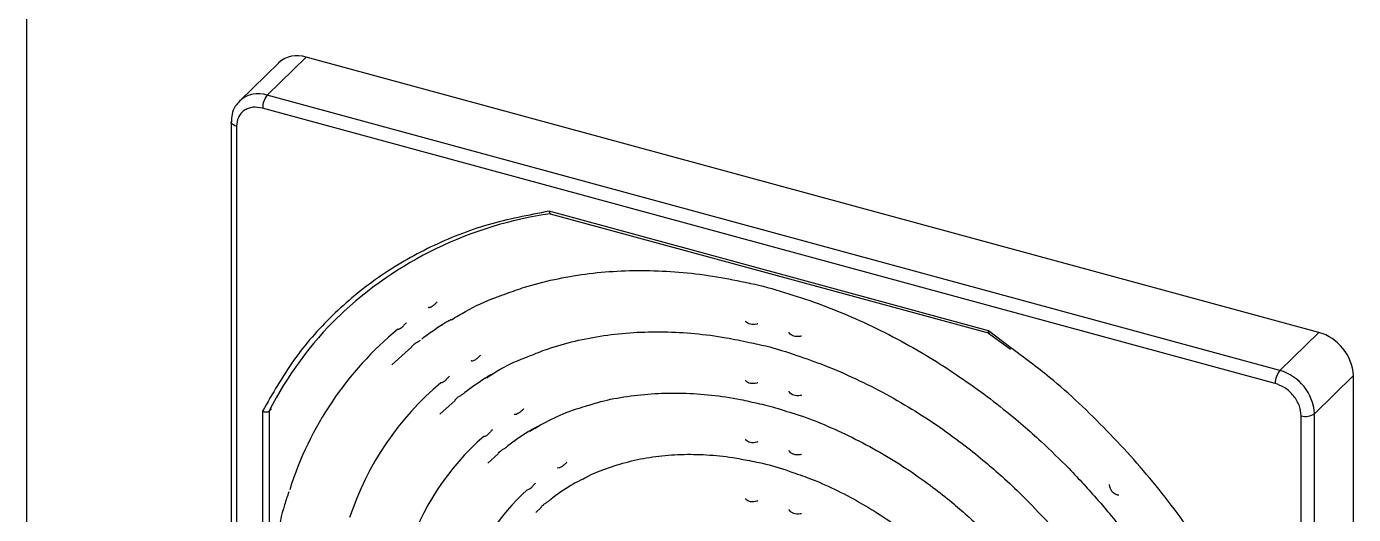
# Model space of a CAD drawing. Header units: millimetres. Extents: x 0 to 279, y 0 to 216.
# Drawn here: x 185.88 to 197.13, y 75.27 to 79.41 of the extents above; entities that cross this region are included whole.
import ezdxf

# ---------------------------------------------------------------- set-up
doc = ezdxf.new("R2010")
doc.units = ezdxf.units.MM

msp = doc.modelspace()

# ---------------------------------------------------------------- linework, layer by layer
at = {"color": 8, "linetype": 'Continuous', "lineweight": 25}
for p, q in [((185.877, 103.244), (185.877, 70.086)), ((194.223, 76.685), (194.035, 76.83))]:
    msp.add_line(p, q, dxfattribs=at)
at = {"color": 7, "linetype": 'Continuous', "lineweight": 25}
for p, q in [((188.015, 79.102), (187.684, 78.779)), ((187.917, 78.827), (188.248, 79.149)), ((196.834, 76.816), (188.248, 79.149)), ((196.503, 76.493), (187.917, 78.827)), ((196.464, 76.384), (187.878, 78.717)), ((187.613, 78.601), (187.613, 70.279)), ((187.657, 78.563), (187.657, 70.241)), ((194.035, 76.83), (190.308, 77.843)), ((190.316, 77.821), (194.043, 76.808)), ((194.035, 76.81), (194.219, 76.674)), ((196.503, 76.493), (196.834, 76.816)), ((188.974, 76.541), (189.145, 76.694)), ((196.798, 76.127), (197.129, 76.45)), ((197.129, 68.128), (197.129, 76.45)), ((189.381, 76.123), (189.51, 76.24)), ((187.878, 76.148), (187.878, 72.536)), ((187.954, 76.168), (187.934, 76.149)), ((187.934, 76.149), (187.934, 74.52)), ((196.685, 67.788), (196.685, 76.109)), ((196.798, 67.805), (196.798, 76.127)), ((189.789, 75.706), (189.876, 75.786)), ((190.196, 75.288), (190.242, 75.331))]:
    msp.add_line(p, q, dxfattribs=at)
at = {"color": 8, "linetype": 'Continuous', "lineweight": 25, "flags": 128}
msp.add_lwpolyline([(187.657, 78.563), (187.643, 78.568), (187.632, 78.574), (187.623, 78.58), (187.616, 78.588), (187.613, 78.596), (187.613, 78.601)], dxfattribs=at)
at = {"color": 7, "linetype": 'Continuous', "lineweight": 25}
for centre, radius, start, end in [((188.171, 78.927), 0.235, 71.1228, 131.7873), ((188.049, 78.718), 0.17, 140.5129, 180.3434), ((190.779, 74.584), 3.27, 98.0841, 133.6113), ((190.866, 74.595), 2.714, 122.6588, 127.1257), ((190.864, 74.615), 2.889, 129.5495, 162.5363), ((196.724, 76.426), 0.405, 3.3916, 74.3338), ((191.036, 74.422), 2.373, 122.3377, 127.4468), ((196.635, 76.385), 0.17, 140.5129, 180.3434), ((196.394, 76.103), 0.405, 3.3916, 74.3338), ((191.029, 74.446), 2.542, 130.1551, 161.6588), ((196.724, 76.232), 0.128, 252.696, 305.3989), ((191.205, 74.249), 2.032, 121.9088, 127.8757), ((191.197, 74.274), 2.199, 130.9518, 162.4796), ((191.375, 74.076), 1.691, 121.3067, 128.4778), ((191.361, 74.106), 1.851, 132.0218, 162.1616)]:
    msp.add_arc(centre, radius, start, end, dxfattribs=at)
at = {"color": 8, "linetype": 'Continuous', "lineweight": 25}
for centre, radius, start, end in [((187.841, 78.604), 0.235, 71.125, 131.7409), ((190.672, 74.755), 3.073, 134.3685, 153.0057)]:
    msp.add_arc(centre, radius, start, end, dxfattribs=at)
at = {"color": 7, "linetype": 'Continuous', "lineweight": 25}
for points, knots in [([(187.686, 78.778), (187.672, 78.764), (187.641, 78.731), (187.617, 78.669), (187.615, 78.622), (187.614, 78.601)], [0, 0, 0, 0, 0.307211, 0.684946, 1, 1, 1, 1]), ([(187.878, 78.717), (187.85, 78.722), (187.807, 78.729), (187.756, 78.716), (187.721, 78.698), (187.692, 78.672), (187.665, 78.629), (187.66, 78.589), (187.657, 78.563)], [0, 0, 0, 0, 0.239443, 0.369664, 0.5, 0.630221, 0.760557, 1, 1, 1, 1]), ([(190.308, 77.843), (190.133, 77.809), (189.781, 77.742), (189.297, 77.55), (188.853, 77.293), (188.463, 76.969), (188.129, 76.59), (187.962, 76.295), (187.878, 76.148)], [0, 0, 0, 0, 0.165133, 0.331912, 0.5, 0.668098, 0.834872, 1, 1, 1, 1]), ([(190.308, 77.843), (190.309, 77.84), (190.31, 77.834), (190.314, 77.827), (190.318, 77.821), (190.321, 77.82), (190.323, 77.82)], [0, 0, 0, 0, 0.250328, 0.467774, 0.802855, 1, 1, 1, 1]), ([(189.949, 77.146), (189.999, 77.164), (190.129, 77.212), (190.351, 77.267), (190.613, 77.314), (190.884, 77.339), (191.161, 77.343), (191.443, 77.327), (191.725, 77.292), (191.913, 77.253), (192.006, 77.233)], [0, 0, 0, 0, 0.0817301, 0.2143371, 0.3466732, 0.4787534, 0.6105935, 0.7422054, 0.8735913, 1, 1, 1, 1]), ([(192.006, 77.233), (192.009, 77.233), (192.108, 77.213), (192.304, 77.157), (192.59, 77.063), (192.874, 76.949), (193.154, 76.818), (193.426, 76.671), (193.688, 76.51), (193.932, 76.342), (194.145, 76.18), (194.325, 76.031), (194.513, 75.864), (194.639, 75.738), (194.718, 75.661)], [0, 0, 0, 0, 0.003594, 0.102846, 0.201843, 0.300499, 0.398655, 0.496015, 0.591962, 0.684999, 0.770268, 0.837419, 0.899609, 1, 1, 1, 1]), ([(189.479, 76.923), (189.519, 76.947), (189.638, 77.019), (189.796, 77.093), (189.918, 77.135), (189.949, 77.146)], [0, 0, 0, 0, 0.274177, 0.812775, 1, 1, 1, 1]), ([(189.36, 77.075), (189.357, 77.072), (189.352, 77.068), (189.346, 77.061), (189.339, 77.055), (189.333, 77.049), (189.327, 77.044), (189.323, 77.041), (189.319, 77.038), (189.314, 77.034), (189.308, 77.031), (189.303, 77.029), (189.298, 77.027), (189.293, 77.026), (189.289, 77.025), (189.286, 77.026), (189.283, 77.026), (189.282, 77.027), (189.282, 77.027), (189.282, 77.027)], [0, 0, 0, 0, 0.080466, 0.144611, 0.208754, 0.275931, 0.34247, 0.376035, 0.409044, 0.479426, 0.542017, 0.604604, 0.670391, 0.733753, 0.797112, 0.8633, 0.932249, 0.967039, 1, 1, 1, 1]), ([(189.096, 76.897), (189.094, 76.894), (189.089, 76.889), (189.083, 76.882), (189.077, 76.876), (189.071, 76.869), (189.066, 76.864), (189.062, 76.86), (189.058, 76.857), (189.053, 76.853), (189.048, 76.849), (189.043, 76.846), (189.038, 76.843), (189.034, 76.842), (189.031, 76.841), (189.028, 76.841), (189.026, 76.841), (189.025, 76.841), (189.025, 76.841), (189.025, 76.841)], [0, 0, 0, 0, 0.079504, 0.143386, 0.207266, 0.274036, 0.341888, 0.376113, 0.409779, 0.481547, 0.545181, 0.608812, 0.675892, 0.738377, 0.800858, 0.866175, 0.934214, 0.968538, 1, 1, 1, 1]), ([(189.401, 76.879), (189.401, 76.879), (189.401, 76.879), (189.402, 76.88), (189.404, 76.882), (189.406, 76.884), (189.409, 76.887), (189.413, 76.89), (189.416, 76.892), (189.419, 76.894), (189.424, 76.897), (189.43, 76.901), (189.437, 76.905), (189.444, 76.908), (189.452, 76.912), (189.459, 76.916), (189.467, 76.92), (189.473, 76.923), (189.477, 76.925), (189.477, 76.926)], [0, 0, 0, 0, 0.022775, 0.124272, 0.189675, 0.255078, 0.323571, 0.391357, 0.425556, 0.45918, 0.530971, 0.594003, 0.65703, 0.723277, 0.787176, 0.85107, 0.91775, 0.989218, 1, 1, 1, 1]), ([(192.078, 76.889), (192.075, 76.888), (192.063, 76.885), (192.041, 76.881), (192.014, 76.883), (191.992, 76.892), (191.978, 76.903), (191.975, 76.91), (191.974, 76.912)], [0, 0, 0, 0, 0.082758, 0.285707, 0.502293, 0.705454, 0.904105, 1, 1, 1, 1]), ([(189.144, 76.693), (189.144, 76.693), (189.144, 76.693), (189.144, 76.694), (189.146, 76.697), (189.148, 76.7), (189.15, 76.703), (189.153, 76.706), (189.156, 76.709), (189.159, 76.712), (189.163, 76.715), (189.169, 76.72), (189.176, 76.724), (189.182, 76.729), (189.189, 76.733), (189.197, 76.737), (189.204, 76.742), (189.211, 76.746), (189.214, 76.749), (189.215, 76.749)], [0, 0, 0, 0, 0.021977, 0.121482, 0.185527, 0.249569, 0.316494, 0.384592, 0.418946, 0.452728, 0.524862, 0.587854, 0.650843, 0.717266, 0.77902, 0.840771, 0.90527, 0.973961, 1, 1, 1, 1]), ([(190.143, 76.616), (190.193, 76.637), (190.317, 76.687), (190.527, 76.745), (190.77, 76.792), (191.022, 76.818), (191.28, 76.824), (191.543, 76.809), (191.785, 76.779), (191.94, 76.745), (192.006, 76.731)], [0, 0, 0, 0, 0.091932, 0.227739, 0.363203, 0.498346, 0.633187, 0.767745, 0.90202, 1, 1, 1, 1]), ([(192.447, 76.784), (192.443, 76.783), (192.431, 76.781), (192.409, 76.779), (192.382, 76.782), (192.361, 76.794), (192.347, 76.807), (192.344, 76.815), (192.343, 76.817)], [0, 0, 0, 0, 0.08395, 0.288028, 0.499944, 0.699204, 0.90101, 1, 1, 1, 1]), ([(194.036, 76.811), (194.035, 76.811), (194.034, 76.812), (194.033, 76.816), (194.033, 76.822), (194.034, 76.827), (194.035, 76.83)], [0, 0, 0, 0, 0.0843445, 0.4664445, 0.714457, 1, 1, 1, 1]), ([(192.006, 76.731), (192.03, 76.726), (192.143, 76.704), (192.268, 76.67), (192.367, 76.634), (192.378, 76.631)], [0, 0, 0, 0, 0.194021, 0.914268, 1, 1, 1, 1]), ([(192.378, 76.631), (192.456, 76.604), (192.623, 76.548), (192.876, 76.44), (193.134, 76.312), (193.383, 76.17), (193.617, 76.017), (193.825, 75.865), (194, 75.724), (194.161, 75.585), (194.292, 75.462), (194.373, 75.38), (194.401, 75.352)], [0, 0, 0, 0, 0.107702, 0.229435, 0.350272, 0.469567, 0.585805, 0.694447, 0.783696, 0.859201, 0.952396, 1, 1, 1, 1]), ([(196.311, 74.147), (196.275, 74.228), (196.154, 74.502), (195.878, 74.953), (195.49, 75.49), (195.045, 75.987), (194.621, 76.391), (194.334, 76.603), (194.223, 76.685)], [0, 0, 0, 0, 0.082013, 0.279665, 0.478869, 0.678085, 0.875731, 1, 1, 1, 1]), ([(189.726, 76.621), (189.723, 76.618), (189.713, 76.61), (189.698, 76.595), (189.679, 76.58), (189.662, 76.573), (189.65, 76.572), (189.649, 76.574), (189.648, 76.575)], [0, 0, 0, 0, 0.080486, 0.276143, 0.479315, 0.670353, 0.863832, 1, 1, 1, 1]), ([(189.78, 76.431), (189.799, 76.444), (189.89, 76.505), (190.012, 76.567), (190.119, 76.607), (190.143, 76.616)], [0, 0, 0, 0, 0.174424, 0.81233, 1, 1, 1, 1]), ([(189.462, 76.444), (189.459, 76.441), (189.45, 76.432), (189.436, 76.415), (189.418, 76.398), (189.403, 76.389), (189.392, 76.386), (189.391, 76.388), (189.391, 76.388)], [0, 0, 0, 0, 0.079336, 0.273896, 0.481528, 0.676289, 0.866728, 1, 1, 1, 1]), ([(189.767, 76.427), (189.767, 76.427), (189.767, 76.426), (189.774, 76.434), (189.788, 76.444), (189.809, 76.455), (189.829, 76.464), (189.84, 76.471), (189.844, 76.474)], [0, 0, 0, 0, 0.12207, 0.317857, 0.521009, 0.709493, 0.900684, 1, 1, 1, 1]), ([(192.078, 76.389), (192.075, 76.388), (192.063, 76.384), (192.041, 76.381), (192.014, 76.382), (191.992, 76.391), (191.978, 76.402), (191.975, 76.409), (191.974, 76.411)], [0, 0, 0, 0, 0.0826156, 0.2854091, 0.5023213, 0.7060645, 0.9047591, 1, 1, 1, 1]), ([(189.51, 76.24), (189.51, 76.24), (189.51, 76.241), (189.515, 76.25), (189.527, 76.262), (189.547, 76.275), (189.571, 76.289), (189.585, 76.3), (189.593, 76.306)], [0, 0, 0, 0, 0.108722, 0.283709, 0.470805, 0.643488, 0.811928, 1, 1, 1, 1]), ([(190.616, 76.19), (190.659, 76.203), (190.773, 76.24), (190.97, 76.276), (191.202, 76.301), (191.44, 76.304), (191.684, 76.287), (191.873, 76.261), (191.981, 76.236), (192.007, 76.23)], [0, 0, 0, 0, 0.104069, 0.273946, 0.443314, 0.612212, 0.780663, 0.948669, 1, 1, 1, 1]), ([(192.447, 76.283), (192.443, 76.282), (192.431, 76.279), (192.409, 76.278), (192.382, 76.282), (192.361, 76.293), (192.347, 76.307), (192.344, 76.314), (192.343, 76.317)], [0, 0, 0, 0, 0.084035, 0.288185, 0.49976, 0.699004, 0.901346, 1, 1, 1, 1]), ([(196.685, 76.109), (196.682, 76.137), (196.678, 76.18), (196.65, 76.237), (196.622, 76.279), (196.587, 76.316), (196.535, 76.357), (196.492, 76.373), (196.464, 76.384)], [0, 0, 0, 0, 0.239443, 0.369664, 0.5, 0.630221, 0.760557, 1, 1, 1, 1]), ([(190.144, 75.979), (190.205, 76.014), (190.328, 76.085), (190.487, 76.153), (190.588, 76.182), (190.616, 76.19)], [0, 0, 0, 0, 0.410653, 0.835221, 1, 1, 1, 1]), ([(192.007, 76.23), (192.064, 76.218), (192.186, 76.192), (192.308, 76.152), (192.374, 76.131)], [0, 0, 0, 0, 0.4682117, 1, 1, 1, 1]), ([(187.878, 76.148), (187.881, 76.147), (187.887, 76.144), (187.898, 76.142), (187.908, 76.141), (187.918, 76.142), (187.927, 76.144), (187.931, 76.147), (187.934, 76.149)], [0, 0, 0, 0, 0.156147, 0.291771, 0.500719, 0.631695, 0.758651, 1, 1, 1, 1]), ([(190.091, 76.167), (190.089, 76.165), (190.079, 76.156), (190.063, 76.141), (190.044, 76.127), (190.027, 76.12), (190.015, 76.119), (190.014, 76.121), (190.013, 76.122)], [0, 0, 0, 0, 0.080569, 0.276297, 0.479144, 0.670168, 0.864163, 1, 1, 1, 1]), ([(192.374, 76.131), (192.391, 76.126), (192.49, 76.096), (192.67, 76.023), (192.909, 75.913), (193.141, 75.786), (193.359, 75.65), (193.552, 75.512), (193.715, 75.384), (193.865, 75.256), (193.985, 75.143), (194.06, 75.068), (194.085, 75.043)], [0, 0, 0, 0, 0.027969, 0.160866, 0.292762, 0.422943, 0.549722, 0.668013, 0.764942, 0.847557, 0.950328, 1, 1, 1, 1]), ([(189.827, 75.991), (189.824, 75.988), (189.815, 75.979), (189.801, 75.962), (189.784, 75.945), (189.769, 75.935), (189.758, 75.933), (189.757, 75.934), (189.757, 75.935)], [0, 0, 0, 0, 0.0792, 0.273608, 0.481552, 0.676871, 0.86735, 1, 1, 1, 1]), ([(190.132, 75.974), (190.132, 75.974), (190.132, 75.973), (190.139, 75.98), (190.153, 75.99), (190.174, 76.001), (190.195, 76.01), (190.206, 76.018), (190.21, 76.02)], [0, 0, 0, 0, 0.1221528, 0.3179863, 0.5207184, 0.7087382, 0.9001006, 1, 1, 1, 1]), ([(189.876, 75.787), (189.876, 75.787), (189.875, 75.787), (189.88, 75.796), (189.893, 75.808), (189.912, 75.822), (189.936, 75.836), (189.95, 75.847), (189.958, 75.853)], [0, 0, 0, 0, 0.108723, 0.28372, 0.471362, 0.644281, 0.812372, 1, 1, 1, 1]), ([(192.078, 75.888), (192.075, 75.887), (192.063, 75.884), (192.041, 75.88), (192.014, 75.881), (191.992, 75.89), (191.978, 75.901), (191.975, 75.908), (191.974, 75.91)], [0, 0, 0, 0, 0.082414, 0.284978, 0.50233, 0.706894, 0.905675, 1, 1, 1, 1]), ([(190.595, 75.572), (190.606, 75.579), (190.673, 75.618), (190.811, 75.67), (191.005, 75.73), (191.211, 75.767), (191.424, 75.785), (191.642, 75.781), (191.837, 75.763), (191.959, 75.738), (192.006, 75.729)], [0, 0, 0, 0, 0.027847, 0.17619, 0.323919, 0.471034, 0.617579, 0.7636, 0.90912, 1, 1, 1, 1]), ([(192.006, 75.729), (192.034, 75.724), (192.136, 75.705), (192.26, 75.671), (192.354, 75.636), (192.374, 75.629)], [0, 0, 0, 0, 0.228377, 0.837667, 1, 1, 1, 1]), ([(192.447, 75.781), (192.443, 75.781), (192.431, 75.778), (192.408, 75.776), (192.382, 75.781), (192.361, 75.793), (192.347, 75.806), (192.344, 75.814), (192.343, 75.816)], [0, 0, 0, 0, 0.084163, 0.288422, 0.499551, 0.698801, 0.901902, 1, 1, 1, 1]), ([(190.457, 75.713), (190.454, 75.711), (190.445, 75.702), (190.429, 75.687), (190.409, 75.673), (190.393, 75.666), (190.38, 75.666), (190.379, 75.668), (190.378, 75.669)], [0, 0, 0, 0, 0.0806929, 0.2765285, 0.4789521, 0.6699859, 0.8647122, 1, 1, 1, 1]), ([(192.374, 75.629), (192.429, 75.61), (192.557, 75.566), (192.755, 75.476), (192.965, 75.364), (193.164, 75.24), (193.334, 75.119), (193.478, 75.003), (193.619, 74.881), (193.713, 74.788), (193.768, 74.734)], [0, 0, 0, 0, 0.108392, 0.255138, 0.399535, 0.539022, 0.67325, 0.768678, 0.864731, 1, 1, 1, 1]), ([(194.718, 75.661), (194.8, 75.573), (194.916, 75.45), (195.077, 75.26), (195.208, 75.095), (195.356, 74.892), (195.502, 74.674), (195.642, 74.44), (195.775, 74.194), (195.896, 73.939), (196.004, 73.676), (196.098, 73.407), (196.176, 73.134), (196.238, 72.86), (196.28, 72.585), (196.302, 72.383), (196.304, 72.276), (196.305, 72.258)], [0, 0, 0, 0, 0.089502, 0.125489, 0.185223, 0.247149, 0.313488, 0.382628, 0.453923, 0.52686, 0.601081, 0.67633, 0.752423, 0.82923, 0.906667, 0.98468, 1, 1, 1, 1]), ([(190.192, 75.537), (190.189, 75.535), (190.18, 75.526), (190.166, 75.509), (190.149, 75.492), (190.134, 75.482), (190.124, 75.479), (190.123, 75.48), (190.123, 75.48)], [0, 0, 0, 0, 0.0790059, 0.2731943, 0.4815584, 0.6776636, 0.8682247, 1, 1, 1, 1]), ([(190.497, 75.521), (190.497, 75.521), (190.497, 75.52), (190.504, 75.527), (190.519, 75.537), (190.54, 75.547), (190.566, 75.558), (190.581, 75.569), (190.59, 75.574)], [0, 0, 0, 0, 0.109562, 0.285101, 0.466241, 0.634168, 0.805896, 1, 1, 1, 1]), ([(195.138, 75.436), (195.135, 75.436), (195.129, 75.437), (195.121, 75.44), (195.113, 75.444), (195.105, 75.448), (195.098, 75.452), (195.094, 75.456), (195.089, 75.46), (195.083, 75.466), (195.078, 75.473), (195.073, 75.481), (195.069, 75.489), (195.066, 75.497), (195.063, 75.505), (195.061, 75.514), (195.061, 75.521), (195.06, 75.525), (195.06, 75.526)], [0, 0, 0, 0, 0.082928, 0.149563, 0.216194, 0.285839, 0.356615, 0.392314, 0.427429, 0.502289, 0.568664, 0.635036, 0.705005, 0.770181, 0.835354, 0.903484, 0.974454, 1, 1, 1, 1]), ([(188.101, 75.465), (188.088, 75.428), (188.047, 75.306), (187.998, 75.088), (187.957, 74.847), (187.946, 74.692), (187.942, 74.632)], [0, 0, 0, 0, 0.1425165, 0.468107, 0.7936556, 1, 1, 1, 1]), ([(190.242, 75.332), (190.242, 75.332), (190.241, 75.333), (190.246, 75.342), (190.258, 75.355), (190.278, 75.369), (190.301, 75.383), (190.315, 75.394), (190.323, 75.4)], [0, 0, 0, 0, 0.108736, 0.283756, 0.4722, 0.645475, 0.813094, 1, 1, 1, 1]), ([(192.078, 75.388), (192.075, 75.387), (192.063, 75.383), (192.041, 75.379), (192.014, 75.379), (191.992, 75.388), (191.978, 75.399), (191.975, 75.405), (191.974, 75.407)], [0, 0, 0, 0, 0.082105, 0.284305, 0.502281, 0.708087, 0.907051, 1, 1, 1, 1]), ([(192.447, 75.279), (192.443, 75.278), (192.431, 75.276), (192.408, 75.275), (192.382, 75.279), (192.361, 75.291), (192.347, 75.305), (192.344, 75.313), (192.343, 75.316)], [0, 0, 0, 0, 0.0843755, 0.2888114, 0.4993396, 0.6986601, 0.9029224, 1, 1, 1, 1]), ([(194.401, 75.352), (194.478, 75.27), (194.586, 75.155), (194.735, 74.977), (194.857, 74.822), (194.993, 74.631), (195.126, 74.426), (195.254, 74.206), (195.372, 73.975), (195.479, 73.735), (195.573, 73.489), (195.652, 73.238), (195.715, 72.983), (195.759, 72.728), (195.784, 72.533), (195.787, 72.424), (195.788, 72.399)], [0, 0, 0, 0, 0.096189, 0.134925, 0.199205, 0.265837, 0.337208, 0.411578, 0.488249, 0.566673, 0.646467, 0.72736, 0.809164, 0.891751, 0.975044, 1, 1, 1, 1])]:
    msp.add_open_spline(points, degree=3, knots=knots, dxfattribs=at)

doc.saveas('drawing.dxf')
